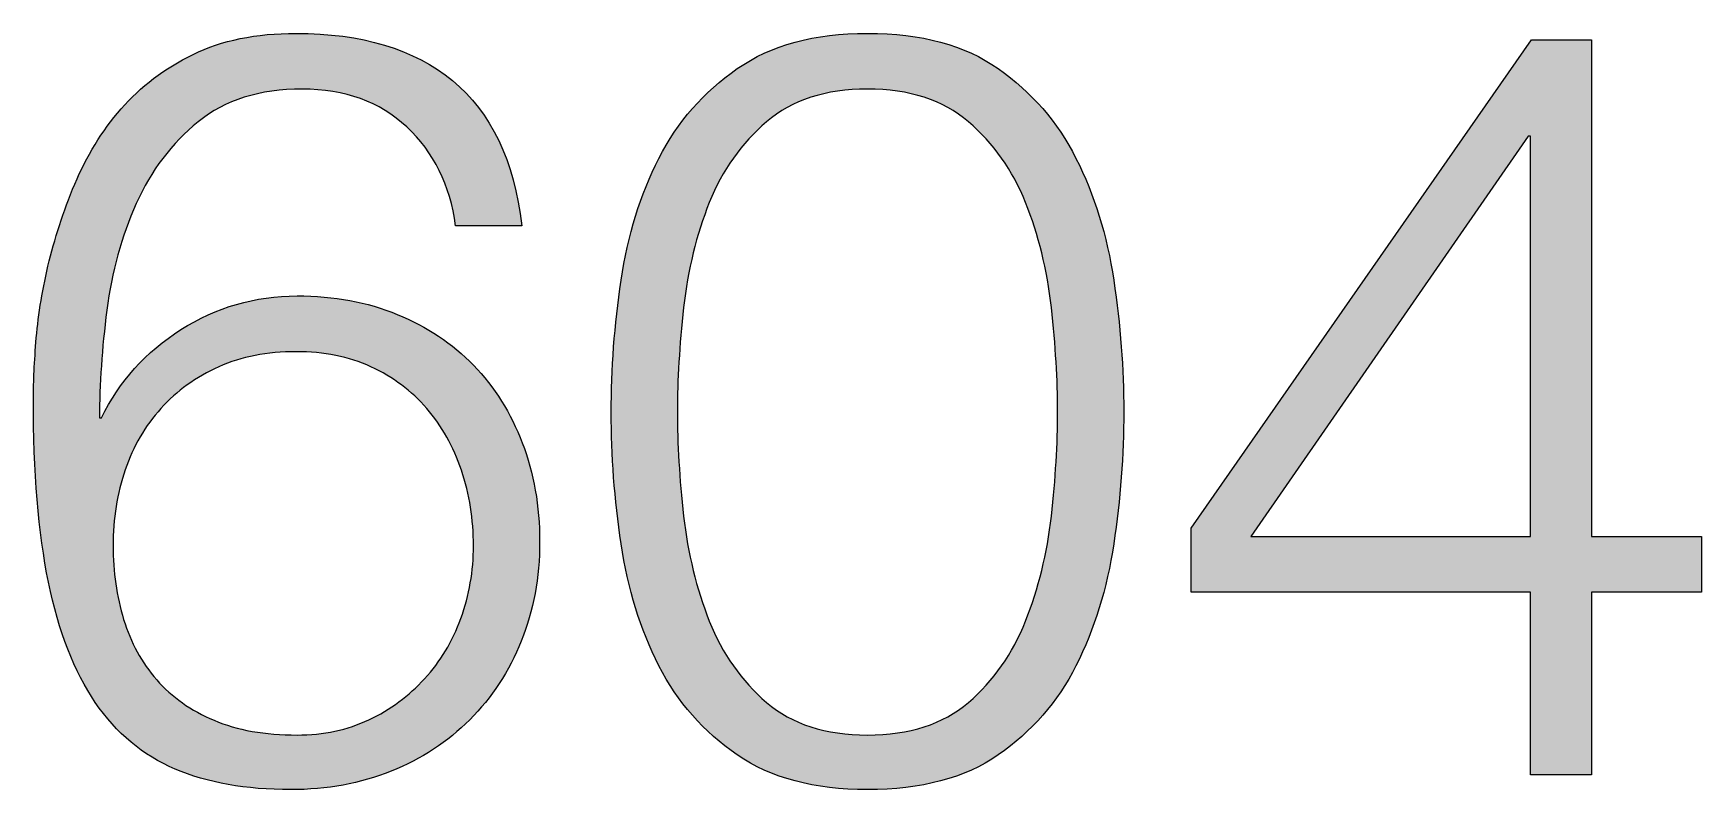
# Paper-space layout 'A4mask' of a CAD drawing. Extents: x 62 to 256, y -11 to 268.
# Drawn here: x 193.259 to 197.708, y 235.407 to 237.424 of the extents above; entities that cross this region are included whole.
import ezdxf
from ezdxf.enums import TextEntityAlignment as Align

# ---------------------------------------------------------------- set-up
doc = ezdxf.new("R2010")
doc.units = 0
doc.layers.get('0').update_dxf_attribs({"linetype": 'CONTINUOUS'})
doc.layers.get('Defpoints').update_dxf_attribs({"linetype": 'CONTINUOUS'})
doc.layers.add('JPP_Mask', color=7, linetype='CONTINUOUS')
doc.styles.add('JPP', font='arial.ttf')

# ---------------------------------------------------------------- blocks, each defined once
blk = doc.blocks.new('A4mask')
at = {"true_color": 0x004a91}
h = blk.add_hatch(color=154, dxfattribs=at)
edge = h.paths.add_edge_path()
edge.add_spline(control_points=[(126.4049, 242.0804), (126.3741, 242.1604), (126.3307, 242.2299), (126.2746, 242.2877), (126.2185, 242.3455), (126.1508, 242.391), (126.0715, 242.4234)], knot_values=[9, 9, 9, 9, 10, 10, 10, 11, 11, 11, 11], degree=3, periodic=0)
edge.add_spline(control_points=[(126.0715, 242.4234), (125.9921, 242.4563), (125.9028, 242.4727), (125.804, 242.4727)], knot_values=[8, 8, 8, 8, 9, 9, 9, 9], degree=3, periodic=0)
edge.add_spline(control_points=[(125.804, 242.4727), (125.6918, 242.4727), (125.5885, 242.4426), (125.4945, 242.3827)], knot_values=[7, 7, 7, 7, 8, 8, 8, 8], degree=3, periodic=0)
edge.add_spline(control_points=[(125.4945, 242.3827), (125.4001, 242.3232), (125.3296, 242.2446), (125.2828, 242.1474)], knot_values=[6, 6, 6, 6, 7, 7, 7, 7], degree=3, periodic=0)
edge.add_spline(control_points=[(125.2773, 242.1474), (125.2773, 242.237), (125.2838, 242.3328), (125.2968, 242.4347), (125.3098, 242.5367), (125.3361, 242.6314), (125.3751, 242.719)], knot_values=[3, 3, 3, 3, 4, 4, 4, 5, 5, 5, 5], degree=3, periodic=0)
edge.add_spline(control_points=[(125.3751, 242.719), (125.4144, 242.8069), (125.4695, 242.8797), (125.5406, 242.9375)], knot_values=[2, 2, 2, 2, 3, 3, 3, 3], degree=3, periodic=0)
edge.add_spline(control_points=[(125.5406, 242.9375), (125.6114, 242.9956), (125.7041, 243.0244), (125.818, 243.0244), (125.9319, 243.0244), (126.0249, 242.9909), (126.0968, 242.9235)], knot_values=[0, 0, 0, 0, 1, 1, 1, 2, 2, 2, 2], degree=3, periodic=0)
edge.add_spline(control_points=[(126.0968, 242.9235), (126.1686, 242.8564), (126.212, 242.7685), (126.2271, 242.6601)], knot_values=[29, 29, 29, 29, 30, 30, 30, 30], degree=3, periodic=0)
edge.add_spline(control_points=[(126.2271, 242.6601), (126.2271, 242.6601), (126.4036, 242.6601), (126.4036, 242.6601), (126.383, 242.8339), (126.3215, 242.9628), (126.2185, 243.047)], knot_values=[27, 27, 27, 27, 28, 28, 28, 29, 29, 29, 29], degree=3, periodic=0)
edge.add_spline(control_points=[(126.2185, 243.047), (126.1159, 243.1311), (125.9767, 243.1732), (125.8013, 243.1732)], knot_values=[26, 26, 26, 26, 27, 27, 27, 27], degree=3, periodic=0)
edge.add_spline(control_points=[(125.8013, 243.1732), (125.6945, 243.1732), (125.6032, 243.1543), (125.5266, 243.1171)], knot_values=[25, 25, 25, 25, 26, 26, 26, 26], degree=3, periodic=0)
edge.add_spline(control_points=[(125.5266, 243.1171), (125.45, 243.0794), (125.386, 243.0309), (125.3347, 242.9714)], knot_values=[24, 24, 24, 24, 25, 25, 25, 25], degree=3, periodic=0)
edge.add_spline(control_points=[(125.3347, 242.9714), (125.2831, 242.9115), (125.2421, 242.8448), (125.2113, 242.7709), (125.1805, 242.6971), (125.1569, 242.6242), (125.1398, 242.5524)], knot_values=[22, 22, 22, 22, 23, 23, 23, 24, 24, 24, 24], degree=3, periodic=0)
edge.add_spline(control_points=[(125.1398, 242.5524), (125.123, 242.4806), (125.1124, 242.4128), (125.1076, 242.3492), (125.1029, 242.2856), (125.1008, 242.2343), (125.1008, 242.1953)], knot_values=[20, 20, 20, 20, 21, 21, 21, 22, 22, 22, 22], degree=3, periodic=0)
edge.add_spline(control_points=[(125.1008, 242.1953), (125.1008, 242.0028), (125.1141, 241.8406), (125.1412, 241.709)], knot_values=[19, 19, 19, 19, 20, 20, 20, 20], degree=3, periodic=0)
edge.add_spline(control_points=[(125.1412, 241.709), (125.1685, 241.5773), (125.2099, 241.4706), (125.266, 241.3881)], knot_values=[18, 18, 18, 18, 19, 19, 19, 19], degree=3, periodic=0)
edge.add_spline(control_points=[(125.266, 241.3881), (125.3221, 241.3061), (125.3929, 241.2469), (125.4791, 241.2103)], knot_values=[17, 17, 17, 17, 18, 18, 18, 18], degree=3, periodic=0)
edge.add_spline(control_points=[(125.4791, 241.2103), (125.5649, 241.174), (125.6675, 241.1556), (125.7872, 241.1556)], knot_values=[16, 16, 16, 16, 17, 17, 17, 17], degree=3, periodic=0)
edge.add_spline(control_points=[(125.7872, 241.1556), (125.8844, 241.1556), (125.9733, 241.172), (126.0547, 241.2048)], knot_values=[15, 15, 15, 15, 16, 16, 16, 16], degree=3, periodic=0)
edge.add_spline(control_points=[(126.0547, 241.2048), (126.1361, 241.2373), (126.2059, 241.2831), (126.2647, 241.342), (126.3235, 241.4008), (126.3694, 241.4709), (126.4022, 241.552)], knot_values=[13, 13, 13, 13, 14, 14, 14, 15, 15, 15, 15], degree=3, periodic=0)
edge.add_spline(control_points=[(126.4022, 241.552), (126.4347, 241.6334), (126.4511, 241.7216), (126.4511, 241.817)], knot_values=[12, 12, 12, 12, 13, 13, 13, 13], degree=3, periodic=0)
edge.add_spline(control_points=[(126.4511, 241.817), (126.4511, 241.9121), (126.4357, 242), (126.4049, 242.0804)], knot_values=[11, 11, 11, 11, 12, 12, 12, 12], degree=3, periodic=0)
edge = h.paths.add_edge_path(flags=16)
edge.add_spline(control_points=[(125.3457, 242.0089), (125.3672, 242.0715), (125.399, 242.1259), (125.4411, 242.1727)], knot_values=[1, 1, 1, 1, 2, 2, 2, 2], degree=3, periodic=0)
edge.add_spline(control_points=[(125.4411, 242.1727), (125.4832, 242.2193), (125.5345, 242.2562), (125.5954, 242.2836)], knot_values=[0, 0, 0, 0, 1, 1, 1, 1], degree=3, periodic=0)
edge.add_spline(control_points=[(125.5954, 242.2836), (125.6559, 242.3106), (125.7246, 242.3239), (125.8013, 242.3239)], knot_values=[15, 15, 15, 15, 16, 16, 16, 16], degree=3, periodic=0)
edge.add_spline(control_points=[(125.8013, 242.3239), (125.8758, 242.3239), (125.9425, 242.3106), (126.0013, 242.2836)], knot_values=[14, 14, 14, 14, 15, 15, 15, 15], degree=3, periodic=0)
edge.add_spline(control_points=[(126.0013, 242.2836), (126.0602, 242.2562), (126.1098, 242.2193), (126.1501, 242.1727)], knot_values=[13, 13, 13, 13, 14, 14, 14, 14], degree=3, periodic=0)
edge.add_spline(control_points=[(126.1501, 242.1727), (126.1901, 242.1259), (126.2209, 242.0708), (126.2425, 242.0075)], knot_values=[12, 12, 12, 12, 13, 13, 13, 13], degree=3, periodic=0)
edge.add_spline(control_points=[(126.2425, 242.0075), (126.264, 241.9439), (126.2746, 241.8766), (126.2746, 241.8058)], knot_values=[11, 11, 11, 11, 12, 12, 12, 12], degree=3, periodic=0)
edge.add_spline(control_points=[(126.2746, 241.8058), (126.2746, 241.7384), (126.2633, 241.6741), (126.2411, 241.6125)], knot_values=[10, 10, 10, 10, 11, 11, 11, 11], degree=3, periodic=0)
edge.add_spline(control_points=[(126.2411, 241.6125), (126.2185, 241.5506), (126.1864, 241.4969), (126.1443, 241.4514)], knot_values=[9, 9, 9, 9, 10, 10, 10, 10], degree=3, periodic=0)
edge.add_spline(control_points=[(126.1443, 241.4514), (126.1022, 241.4056), (126.053, 241.369), (125.9959, 241.342), (125.9388, 241.315), (125.8748, 241.3013), (125.804, 241.3013)], knot_values=[7, 7, 7, 7, 8, 8, 8, 9, 9, 9, 9], degree=3, periodic=0)
edge.add_spline(control_points=[(125.804, 241.3013), (125.7181, 241.3013), (125.6443, 241.3143), (125.5827, 241.3406)], knot_values=[6, 6, 6, 6, 7, 7, 7, 7], degree=3, periodic=0)
edge.add_spline(control_points=[(125.5827, 241.3406), (125.5208, 241.3666), (125.4702, 241.4025), (125.4298, 241.4483)], knot_values=[5, 5, 5, 5, 6, 6, 6, 6], degree=3, periodic=0)
edge.add_spline(control_points=[(125.4298, 241.4483), (125.3898, 241.4942), (125.3604, 241.5479), (125.3416, 241.6094)], knot_values=[4, 4, 4, 4, 5, 5, 5, 5], degree=3, periodic=0)
edge.add_spline(control_points=[(125.3416, 241.6094), (125.3231, 241.6713), (125.3135, 241.7367), (125.3135, 241.8058)], knot_values=[3, 3, 3, 3, 4, 4, 4, 4], degree=3, periodic=0)
edge.add_spline(control_points=[(125.3135, 241.8058), (125.3135, 241.8786), (125.3245, 241.9463), (125.3457, 242.0089)], knot_values=[2, 2, 2, 2, 3, 3, 3, 3], degree=3, periodic=0)
h = blk.add_hatch(color=154, dxfattribs=at)
edge = h.paths.add_edge_path()
edge.add_spline(control_points=[(128.009, 242.1642), (128.009, 242.2781), (128.0001, 242.3951), (127.9823, 242.5144)], knot_values=[2, 2, 2, 2, 3, 3, 3, 3], degree=3, periodic=0)
edge.add_spline(control_points=[(127.9823, 242.5144), (127.9645, 242.6341), (127.931, 242.7426), (127.8814, 242.8397)], knot_values=[1, 1, 1, 1, 2, 2, 2, 2], degree=3, periodic=0)
edge.add_spline(control_points=[(127.8814, 242.8397), (127.8322, 242.9368), (127.7631, 243.0165), (127.6742, 243.0791)], knot_values=[0, 0, 0, 0, 1, 1, 1, 1], degree=3, periodic=0)
edge.add_spline(control_points=[(127.6742, 243.0791), (127.5856, 243.1417), (127.4693, 243.1732), (127.3253, 243.1732)], knot_values=[15, 15, 15, 15, 16, 16, 16, 16], degree=3, periodic=0)
edge.add_spline(control_points=[(127.3253, 243.1732), (127.1834, 243.1732), (127.0678, 243.1417), (126.9782, 243.0791)], knot_values=[14, 14, 14, 14, 15, 15, 15, 15], degree=3, periodic=0)
edge.add_spline(control_points=[(126.9782, 243.0791), (126.8882, 243.0165), (126.8188, 242.9368), (126.7692, 242.8397), (126.7196, 242.7426), (126.6861, 242.6341), (126.6683, 242.5144)], knot_values=[12, 12, 12, 12, 13, 13, 13, 14, 14, 14, 14], degree=3, periodic=0)
edge.add_spline(control_points=[(126.6683, 242.5144), (126.6505, 242.3951), (126.6419, 242.2774), (126.6419, 242.1615)], knot_values=[11, 11, 11, 11, 12, 12, 12, 12], degree=3, periodic=0)
edge.add_spline(control_points=[(126.6419, 242.1615), (126.6419, 242.0476), (126.6505, 241.9309), (126.6683, 241.8112)], knot_values=[10, 10, 10, 10, 11, 11, 11, 11], degree=3, periodic=0)
edge.add_spline(control_points=[(126.6683, 241.8112), (126.6861, 241.6919), (126.7196, 241.5834), (126.7692, 241.4863), (126.8188, 241.3892), (126.8882, 241.3098), (126.9782, 241.2483)], knot_values=[8, 8, 8, 8, 9, 9, 9, 10, 10, 10, 10], degree=3, periodic=0)
edge.add_spline(control_points=[(126.9782, 241.2483), (127.0678, 241.1864), (127.1834, 241.1556), (127.3253, 241.1556)], knot_values=[7, 7, 7, 7, 8, 8, 8, 8], degree=3, periodic=0)
edge.add_spline(control_points=[(127.3253, 241.1556), (127.4693, 241.1556), (127.5856, 241.1864), (127.6742, 241.2483)], knot_values=[6, 6, 6, 6, 7, 7, 7, 7], degree=3, periodic=0)
edge.add_spline(control_points=[(127.6742, 241.2483), (127.7631, 241.3098), (127.8322, 241.3892), (127.8814, 241.4863)], knot_values=[5, 5, 5, 5, 6, 6, 6, 6], degree=3, periodic=0)
edge.add_spline(control_points=[(127.8814, 241.4863), (127.931, 241.5834), (127.9645, 241.6919), (127.9823, 241.8112)], knot_values=[4, 4, 4, 4, 5, 5, 5, 5], degree=3, periodic=0)
edge.add_spline(control_points=[(127.9823, 241.8112), (128.0001, 241.9309), (128.009, 242.0486), (128.009, 242.1642)], knot_values=[3, 3, 3, 3, 4, 4, 4, 4], degree=3, periodic=0)
edge = h.paths.add_edge_path(flags=16)
edge.add_spline(control_points=[(126.8184, 242.1642), (126.8184, 242.2483), (126.8239, 242.341), (126.8352, 242.4416)], knot_values=[2, 2, 2, 2, 3, 3, 3, 3], degree=3, periodic=0)
edge.add_spline(control_points=[(126.8352, 242.4416), (126.8465, 242.5425), (126.8691, 242.6358), (126.9036, 242.722)], knot_values=[1, 1, 1, 1, 2, 2, 2, 2], degree=3, periodic=0)
edge.add_spline(control_points=[(126.9036, 242.722), (126.9381, 242.8079), (126.9891, 242.8797), (127.0565, 242.9375)], knot_values=[0, 0, 0, 0, 1, 1, 1, 1], degree=3, periodic=0)
edge.add_spline(control_points=[(127.0565, 242.9375), (127.1239, 242.9956), (127.2135, 243.0244), (127.3253, 243.0244)], knot_values=[15, 15, 15, 15, 16, 16, 16, 16], degree=3, periodic=0)
edge.add_spline(control_points=[(127.3253, 243.0244), (127.4375, 243.0244), (127.5271, 242.9956), (127.5945, 242.9375)], knot_values=[14, 14, 14, 14, 15, 15, 15, 15], degree=3, periodic=0)
edge.add_spline(control_points=[(127.5945, 242.9375), (127.6615, 242.8797), (127.7125, 242.8079), (127.747, 242.722)], knot_values=[13, 13, 13, 13, 14, 14, 14, 14], degree=3, periodic=0)
edge.add_spline(control_points=[(127.747, 242.722), (127.7816, 242.6358), (127.8045, 242.5425), (127.8158, 242.4416)], knot_values=[12, 12, 12, 12, 13, 13, 13, 13], degree=3, periodic=0)
edge.add_spline(control_points=[(127.8158, 242.4416), (127.8271, 242.341), (127.8325, 242.2483), (127.8325, 242.1642)], knot_values=[11, 11, 11, 11, 12, 12, 12, 12], degree=3, periodic=0)
edge.add_spline(control_points=[(127.8325, 242.1642), (127.8325, 242.0783), (127.8271, 241.9853), (127.8158, 241.8854), (127.8045, 241.7856), (127.7816, 241.6922), (127.747, 241.6053), (127.7125, 241.5185), (127.6615, 241.4459), (127.5945, 241.3881)], knot_values=[8, 8, 8, 8, 9, 9, 9, 10, 10, 10, 11, 11, 11, 11], degree=3, periodic=0)
edge.add_spline(control_points=[(127.5945, 241.3881), (127.5271, 241.3303), (127.4375, 241.3013), (127.3253, 241.3013)], knot_values=[7, 7, 7, 7, 8, 8, 8, 8], degree=3, periodic=0)
edge.add_spline(control_points=[(127.3253, 241.3013), (127.2135, 241.3013), (127.1239, 241.3303), (127.0565, 241.3881), (126.9891, 241.4459), (126.9381, 241.5185), (126.9036, 241.6053), (126.8691, 241.6922), (126.8465, 241.7856), (126.8352, 241.8854), (126.8239, 241.9853), (126.8184, 242.0783), (126.8184, 242.1642)], knot_values=[3, 3, 3, 3, 4, 4, 4, 5, 5, 5, 6, 6, 6, 7, 7, 7, 7], degree=3, periodic=0)
h = blk.add_hatch(color=154, dxfattribs=at)
h.paths.add_polyline_path([(129.5502, 241.8311), (129.256, 241.8311), (129.256, 243.1561), (129.0963, 243.1561), (128.1886, 241.8533), (128.1886, 241.6823), (129.0936, 241.6823), (129.0936, 241.1949), (129.256, 241.1949), (129.256, 241.6823), (129.5502, 241.6823)])
h.paths.add_polyline_path([(129.0936, 241.8311), (128.3483, 241.8311), (129.0877, 242.8985), (129.0936, 242.8985)], flags=16)
at = {"layer": 'Defpoints', "color": 154, "true_color": 0x004a91}
for points in [[(129.0963, 243.1561), (129.256, 243.1561), (129.256, 241.8311), (129.5502, 241.8311), (129.5502, 241.6823), (129.256, 241.6823), (129.256, 241.1949), (129.0936, 241.1949), (129.0936, 241.6823), (128.1886, 241.6823), (128.1886, 241.8533), (129.0963, 243.1561)], [(129.0936, 242.8985), (129.0877, 242.8985), (128.3483, 241.8311), (129.0936, 241.8311), (129.0936, 242.8985)]]:
    blk.add_lwpolyline(points, dxfattribs=at)
for points, knots in [([(125.5266, 243.1171), (125.6032, 243.1543), (125.6945, 243.1732), (125.8013, 243.1732), (125.9767, 243.1732), (126.1159, 243.1311), (126.2185, 243.047)], [25, 25, 25, 25, 26, 26, 26, 27, 27, 27, 27]), ([(126.9782, 243.0791), (127.0678, 243.1417), (127.1834, 243.1732), (127.3253, 243.1732), (127.4693, 243.1732), (127.5856, 243.1417), (127.6742, 243.0791)], [14, 14, 14, 14, 15, 15, 15, 16, 16, 16, 16]), ([(126.6683, 242.5144), (126.6861, 242.6341), (126.7196, 242.7426), (126.7692, 242.8397), (126.8188, 242.9368), (126.8882, 243.0165), (126.9782, 243.0791)], [12, 12, 12, 12, 13, 13, 13, 14, 14, 14, 14]), ([(126.0968, 242.9235), (126.0249, 242.9909), (125.9319, 243.0244), (125.818, 243.0244), (125.7041, 243.0244), (125.6114, 242.9956), (125.5406, 242.9375)], [0, 0, 0, 0, 1, 1, 1, 2, 2, 2, 2]), ([(127.5945, 242.9375), (127.5271, 242.9956), (127.4375, 243.0244), (127.3253, 243.0244), (127.2135, 243.0244), (127.1239, 242.9956), (127.0565, 242.9375)], [14, 14, 14, 14, 15, 15, 15, 16, 16, 16, 16]), ([(125.1398, 242.5524), (125.1569, 242.6242), (125.1805, 242.6971), (125.2113, 242.7709), (125.2421, 242.8448), (125.2831, 242.9115), (125.3347, 242.9714)], [22, 22, 22, 22, 23, 23, 23, 24, 24, 24, 24]), ([(125.3751, 242.719), (125.3361, 242.6314), (125.3098, 242.5367), (125.2968, 242.4347), (125.2838, 242.3328), (125.2773, 242.237), (125.2773, 242.1474)], [3, 3, 3, 3, 4, 4, 4, 5, 5, 5, 5]), ([(125.1412, 241.709), (125.1141, 241.8406), (125.1008, 242.0028), (125.1008, 242.1953), (125.1008, 242.2343), (125.1029, 242.2856), (125.1076, 242.3492), (125.1124, 242.4128), (125.123, 242.4806), (125.1398, 242.5524)], [19, 19, 19, 19, 20, 20, 20, 21, 21, 21, 22, 22, 22, 22]), ([(126.6683, 241.8112), (126.6505, 241.9309), (126.6419, 242.0476), (126.6419, 242.1615), (126.6419, 242.2774), (126.6505, 242.3951), (126.6683, 242.5144)], [10, 10, 10, 10, 11, 11, 11, 12, 12, 12, 12]), ([(127.9823, 242.5144), (128.0001, 242.3951), (128.009, 242.2781), (128.009, 242.1642), (128.009, 242.0486), (128.0001, 241.9309), (127.9823, 241.8112)], [2, 2, 2, 2, 3, 3, 3, 4, 4, 4, 4]), ([(125.4945, 242.3827), (125.5885, 242.4426), (125.6918, 242.4727), (125.804, 242.4727), (125.9028, 242.4727), (125.9921, 242.4563), (126.0715, 242.4234)], [7, 7, 7, 7, 8, 8, 8, 9, 9, 9, 9]), ([(126.0715, 242.4234), (126.1508, 242.391), (126.2185, 242.3455), (126.2746, 242.2877), (126.3307, 242.2299), (126.3741, 242.1604), (126.4049, 242.0804)], [9, 9, 9, 9, 10, 10, 10, 11, 11, 11, 11]), ([(126.8352, 242.4416), (126.8239, 242.341), (126.8184, 242.2483), (126.8184, 242.1642), (126.8184, 242.0783), (126.8239, 241.9853), (126.8352, 241.8854), (126.8465, 241.7856), (126.8691, 241.6922), (126.9036, 241.6053), (126.9381, 241.5185), (126.9891, 241.4459), (127.0565, 241.3881), (127.1239, 241.3303), (127.2135, 241.3013), (127.3253, 241.3013), (127.4375, 241.3013), (127.5271, 241.3303), (127.5945, 241.3881)], [2, 2, 2, 2, 3, 3, 3, 4, 4, 4, 5, 5, 5, 6, 6, 6, 7, 7, 7, 8, 8, 8, 8]), ([(127.5945, 241.3881), (127.6615, 241.4459), (127.7125, 241.5185), (127.747, 241.6053), (127.7816, 241.6922), (127.8045, 241.7856), (127.8158, 241.8854), (127.8271, 241.9853), (127.8325, 242.0783), (127.8325, 242.1642), (127.8325, 242.2483), (127.8271, 242.341), (127.8158, 242.4416)], [8, 8, 8, 8, 9, 9, 9, 10, 10, 10, 11, 11, 11, 12, 12, 12, 12]), ([(126.0013, 242.2836), (125.9425, 242.3106), (125.8758, 242.3239), (125.8013, 242.3239), (125.7246, 242.3239), (125.6559, 242.3106), (125.5954, 242.2836)], [14, 14, 14, 14, 15, 15, 15, 16, 16, 16, 16]), ([(126.4049, 242.0804), (126.4357, 242), (126.4511, 241.9121), (126.4511, 241.817), (126.4511, 241.7216), (126.4347, 241.6334), (126.4022, 241.552)], [11, 11, 11, 11, 12, 12, 12, 13, 13, 13, 13]), ([(125.3457, 242.0089), (125.3245, 241.9463), (125.3135, 241.8786), (125.3135, 241.8058), (125.3135, 241.7367), (125.3231, 241.6713), (125.3416, 241.6094)], [2, 2, 2, 2, 3, 3, 3, 4, 4, 4, 4]), ([(126.2411, 241.6125), (126.2633, 241.6741), (126.2746, 241.7384), (126.2746, 241.8058), (126.2746, 241.8766), (126.264, 241.9439), (126.2425, 242.0075)], [10, 10, 10, 10, 11, 11, 11, 12, 12, 12, 12]), ([(126.9782, 241.2483), (126.8882, 241.3098), (126.8188, 241.3892), (126.7692, 241.4863), (126.7196, 241.5834), (126.6861, 241.6919), (126.6683, 241.8112)], [8, 8, 8, 8, 9, 9, 9, 10, 10, 10, 10]), ([(126.4022, 241.552), (126.3694, 241.4709), (126.3235, 241.4008), (126.2647, 241.342), (126.2059, 241.2831), (126.1361, 241.2373), (126.0547, 241.2048)], [13, 13, 13, 13, 14, 14, 14, 15, 15, 15, 15]), ([(125.5827, 241.3406), (125.6443, 241.3143), (125.7181, 241.3013), (125.804, 241.3013), (125.8748, 241.3013), (125.9388, 241.315), (125.9959, 241.342), (126.053, 241.369), (126.1022, 241.4056), (126.1443, 241.4514)], [6, 6, 6, 6, 7, 7, 7, 8, 8, 8, 9, 9, 9, 9]), ([(127.6742, 241.2483), (127.5856, 241.1864), (127.4693, 241.1556), (127.3253, 241.1556), (127.1834, 241.1556), (127.0678, 241.1864), (126.9782, 241.2483)], [6, 6, 6, 6, 7, 7, 7, 8, 8, 8, 8]), ([(126.0547, 241.2048), (125.9733, 241.172), (125.8844, 241.1556), (125.7872, 241.1556), (125.6675, 241.1556), (125.5649, 241.174), (125.4791, 241.2103)], [15, 15, 15, 15, 16, 16, 16, 17, 17, 17, 17])]:
    blk.add_open_spline(points, degree=3, knots=knots, dxfattribs=at)
for points in [[(125.3347, 242.9714), (125.386, 243.0309), (125.45, 243.0794), (125.5266, 243.1171)], [(127.6742, 243.0791), (127.7631, 243.0165), (127.8322, 242.9368), (127.8814, 242.8397)], [(126.2185, 243.047), (126.3215, 242.9628), (126.383, 242.8339), (126.4036, 242.6601)], [(125.5406, 242.9375), (125.4695, 242.8797), (125.4144, 242.8069), (125.3751, 242.719)], [(127.0565, 242.9375), (126.9891, 242.8797), (126.9381, 242.8079), (126.9036, 242.722)], [(127.747, 242.722), (127.7125, 242.8079), (127.6615, 242.8797), (127.5945, 242.9375)], [(126.2271, 242.6601), (126.212, 242.7685), (126.1686, 242.8564), (126.0968, 242.9235)], [(127.8814, 242.8397), (127.931, 242.7426), (127.9645, 242.6341), (127.9823, 242.5144)], [(126.9036, 242.722), (126.8691, 242.6358), (126.8465, 242.5425), (126.8352, 242.4416)], [(127.8158, 242.4416), (127.8045, 242.5425), (127.7816, 242.6358), (127.747, 242.722)], [(126.4036, 242.6601), (126.4036, 242.6601), (126.2271, 242.6601), (126.2271, 242.6601)], [(125.2828, 242.1474), (125.3296, 242.2446), (125.4001, 242.3232), (125.4945, 242.3827)], [(125.5954, 242.2836), (125.5345, 242.2562), (125.4832, 242.2193), (125.4411, 242.1727)], [(126.1501, 242.1727), (126.1098, 242.2193), (126.0602, 242.2562), (126.0013, 242.2836)], [(125.2773, 242.1474), (125.2773, 242.1474), (125.2828, 242.1474), (125.2828, 242.1474)], [(125.4411, 242.1727), (125.399, 242.1259), (125.3672, 242.0715), (125.3457, 242.0089)], [(126.2425, 242.0075), (126.2209, 242.0708), (126.1901, 242.1259), (126.1501, 242.1727)], [(127.9823, 241.8112), (127.9645, 241.6919), (127.931, 241.5834), (127.8814, 241.4863)], [(125.266, 241.3881), (125.2099, 241.4706), (125.1685, 241.5773), (125.1412, 241.709)], [(125.3416, 241.6094), (125.3604, 241.5479), (125.3898, 241.4942), (125.4298, 241.4483)], [(126.1443, 241.4514), (126.1864, 241.4969), (126.2185, 241.5506), (126.2411, 241.6125)], [(127.8814, 241.4863), (127.8322, 241.3892), (127.7631, 241.3098), (127.6742, 241.2483)], [(125.4298, 241.4483), (125.4702, 241.4025), (125.5208, 241.3666), (125.5827, 241.3406)], [(125.4791, 241.2103), (125.3929, 241.2469), (125.3221, 241.3061), (125.266, 241.3881)]]:
    blk.add_open_spline(points, degree=3, dxfattribs=at)
at = {"color": 7, "style": 'JPP'}
for tag, p in [('Client', (16.17, 271.1)), ('Project1', (16.17, 262.4196)), ('Project2', (16.17, 256.9196)), ('Title1', (16.17, 246.6494))]:
    blk.add_attdef(tag, text='', height=2.2, dxfattribs=at).set_placement(p, align=Align.MIDDLE_LEFT)
at = {"color": 2, "style": 'JPP'}
for tag, p in [('Date', (94.85, 266)), ('Drawn', (94.85, 256)), ('Checked', (94.85, 245.5)), ('Scale', (94.85, 236))]:
    blk.add_attdef(tag, text='', height=1.3333, dxfattribs=at).set_placement(p, align=Align.MIDDLE_CENTER)
at = {"color": 6, "style": 'JPP'}
for tag, p in [('Ref', (15.9534, 238.8762)), ('DrgNo.', (51.8832, 238.8762)), ('Rev', (75.3007, 238.8762))]:
    blk.add_attdef(tag, text='', height=2.2, dxfattribs=at).set_placement(p, align=Align.MIDDLE_LEFT)

psp = doc.layouts.new('A4mask')

# ---------------------------------------------------------------- block references
at = {"layer": 'JPP_Mask'}
psp.add_blockref('A4mask', (68.1578, -5.7489), dxfattribs=at)

doc.saveas('drawing.dxf')
